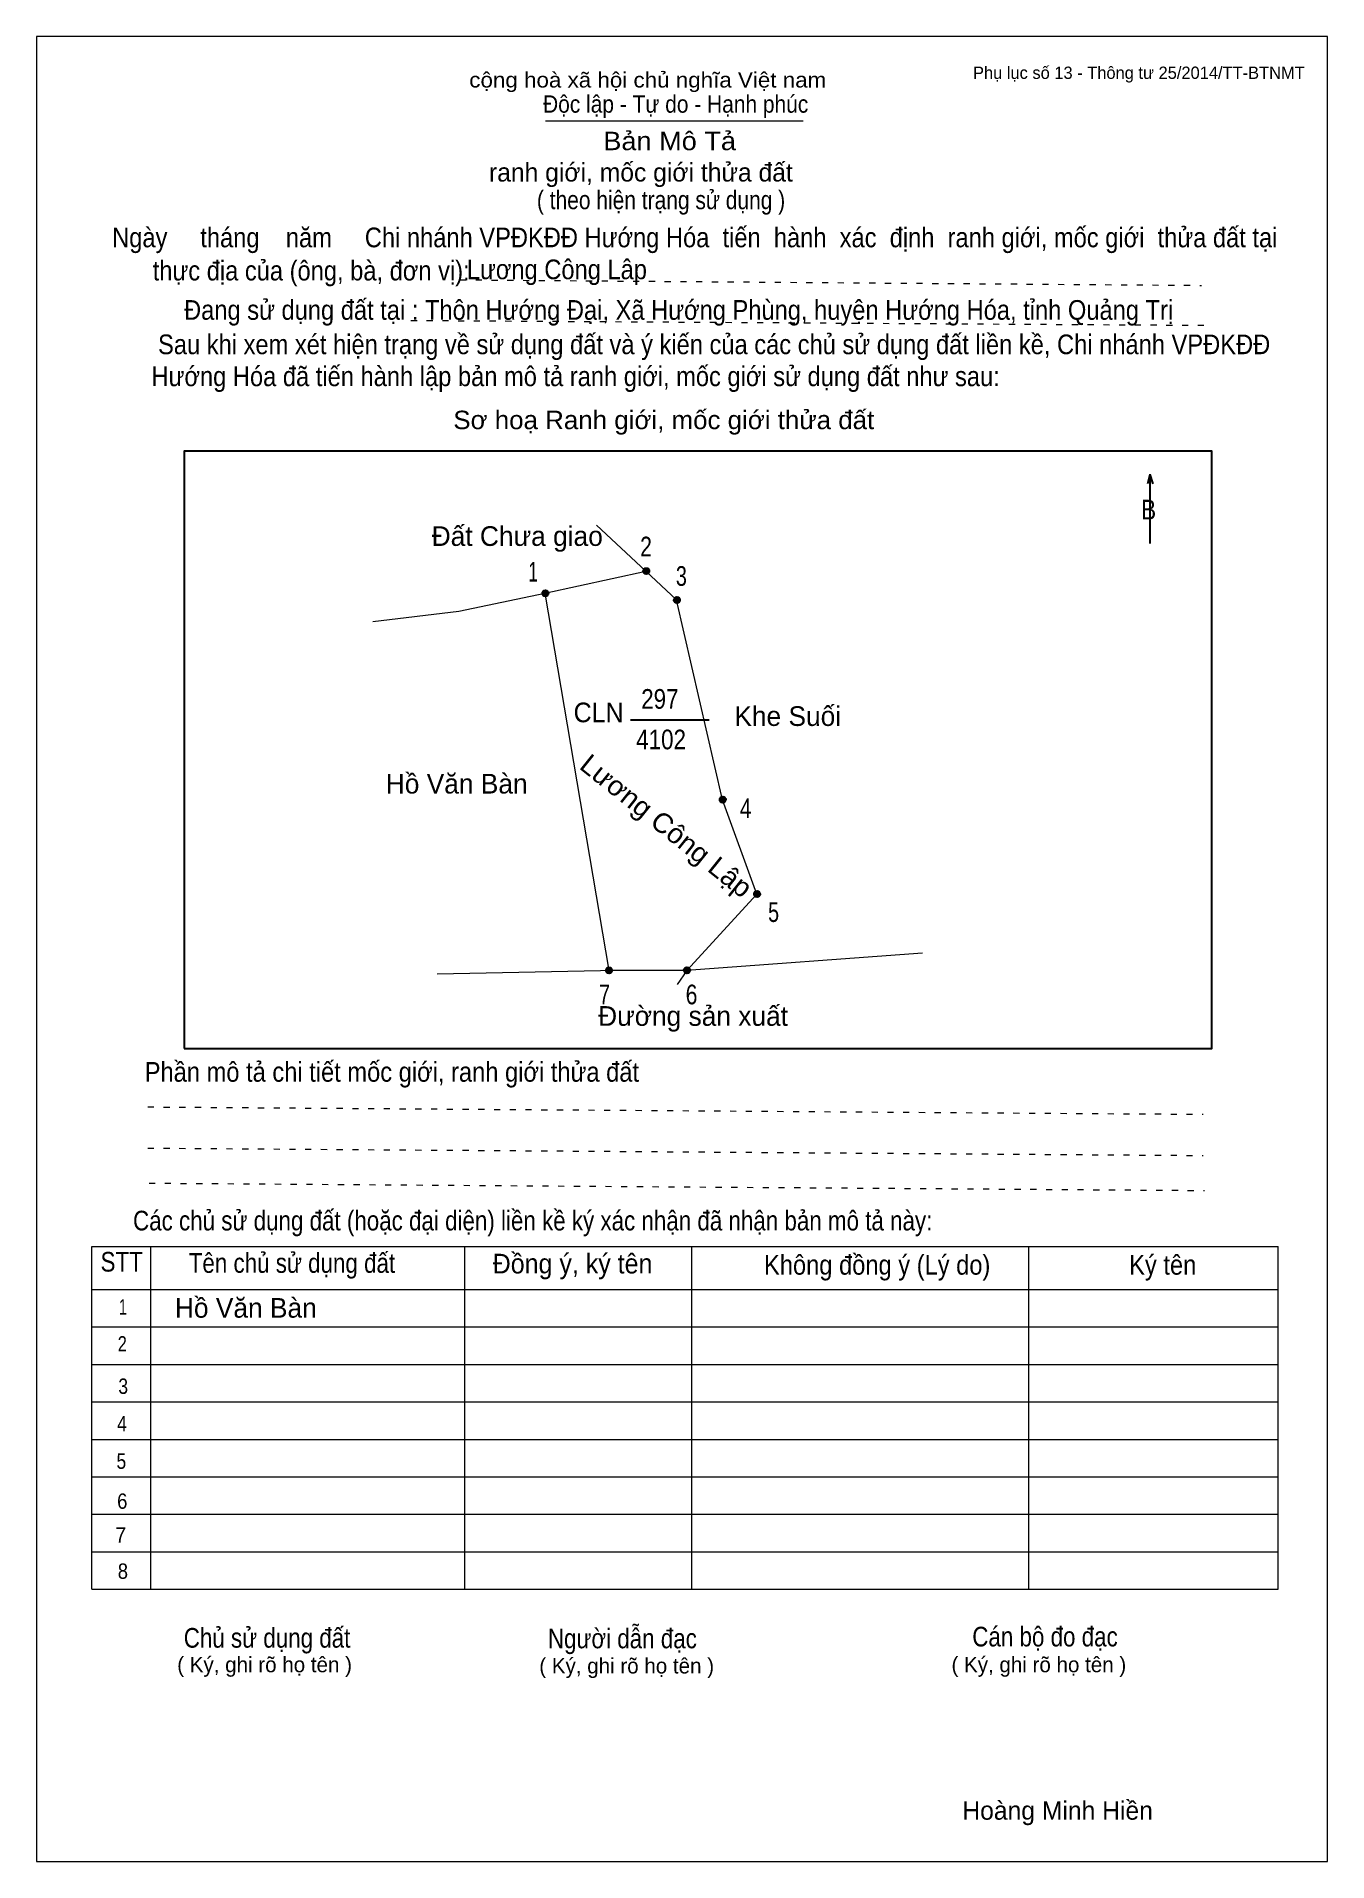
# Model space of a CAD drawing. Header units: centimetres. Extents: x 0 to 21, y 0 to 29.7.
import ezdxf
from ezdxf.enums import TextEntityAlignment as Align

# ---------------------------------------------------------------- set-up
doc = ezdxf.new("R2010")
doc.units = ezdxf.units.CM
doc.header["$LTSCALE"] = 0.13
doc.linetypes.add('DOTTED', pattern=[1.5, 0.3, -1.2])
for name, color, linetype, lineweight in [('1', 7, 'Continuous', 13), ('32', 7, 'Continuous', 25), ('33', 7, 'Continuous', 25), ('6', 7, 'Continuous', 13), ('62', 7, 'Continuous', 13)]:
    doc.layers.add(name, color=color, linetype=linetype, lineweight=lineweight)
doc.layers.add('34', color=7, linetype='Continuous')
doc.layers.add('63', color=7, linetype='Continuous')

msp = doc.modelspace()

# ---------------------------------------------------------------- hatches: boundary and pattern name
at = {"layer": '32'}
for points in [[(9.9682, 21.0003, 1), (9.8682, 21.0003, 1)], [(8.3281, 20.6403, 1), (8.2281, 20.6403, 1)], [(10.4673, 20.5292, 1), (10.3673, 20.5292, 1)], [(11.2137, 17.2812, 1), (11.1137, 17.2812, 1)], [(11.7719, 15.7441, 1), (11.6719, 15.7441, 1)], [(10.631, 14.5032, 1), (10.531, 14.5032, 1)], [(9.3627, 14.5003, 1), (9.2627, 14.5003, 1)]]:
    msp.add_hatch(color=256, dxfattribs=at).paths.add_polyline_path(points)

# ---------------------------------------------------------------- linework, layer by layer
at = {"layer": '1'}
msp.add_lwpolyline([(21, 0), (21, 29.7), (0, 29.7), (0, 0)], close=True, dxfattribs=at)
at = {"layer": '32'}
for centre in [(9.9182, 21.0003), (8.2781, 20.6403), (10.4173, 20.5292), (11.1637, 17.2812), (11.7219, 15.7441), (10.581, 14.5032), (9.3127, 14.5003)]:
    msp.add_circle(centre, 0.05, dxfattribs=at)
at = {"layer": '33'}
msp.add_line((9.66, 18.58), (10.94, 18.58), dxfattribs=at)
at = {"layer": '6'}
for p, q in [((8.27, 20.64), (9.31, 14.5)), ((14.41, 14.78), (10.58, 14.5)), ((9.44, 14.5), (6.52, 14.44)), ((10.58, 14.5), (9.31, 14.5)), ((10.58, 14.5), (10.42, 14.27))]:
    msp.add_line(p, q, dxfattribs=at)
for points in [[(8.27, 20.64), (9.91, 21), (9.11, 21.75)], [(10.58, 14.5), (11.72, 15.74), (11.16, 17.28), (10.41, 20.53), (9.91, 21)], [(5.47, 20.18), (6.87, 20.35), (8.27, 20.64)]]:
    msp.add_lwpolyline(points, dxfattribs=at)
at = {"layer": '62'}
for p, q in [((8.28, 28.33), (12.47, 28.33)), ((0.9, 10.01), (20.2, 10.01)), ((0.9, 4.43), (0.9, 10.01)), ((1.86, 4.43), (1.86, 10.01)), ((6.97, 4.43), (6.97, 9.99)), ((10.66, 4.43), (10.66, 9.99)), ((16.14, 4.43), (16.14, 10.01)), ((20.2, 4.43), (20.2, 10.01)), ((0.9, 9.31), (20.2, 9.31)), ((0.9, 8.7), (20.2, 8.7)), ((0.9, 8.09), (20.2, 8.09)), ((0.9, 7.48), (20.2, 7.48)), ((0.9, 6.87), (20.2, 6.87)), ((0.9, 6.26), (20.2, 6.26)), ((0.9, 5.65), (20.2, 5.65)), ((0.9, 5.04), (20.2, 5.04)), ((0.9, 4.43), (20.2, 4.43))]:
    msp.add_line(p, q, dxfattribs=at)
at = {"layer": '62', "linetype": 'DOTTED'}
for p, q in [((6.89, 25.74), (18.95, 25.65)), ((6.09, 25.08), (19.04, 25)), ((1.81, 12.28), (18.98, 12.16)), ((1.81, 11.61), (18.98, 11.49)), ((1.83, 11.04), (19, 10.92))]:
    msp.add_line(p, q, dxfattribs=at)
at = {"layer": '62', "lineweight": 25}
for p, q in [((18.11, 22.58), (18.11, 21.45)), ((18.11, 22.57), (18.07, 22.42)), ((18.11, 22.57), (18.16, 22.42))]:
    msp.add_line(p, q, dxfattribs=at)
msp.add_lwpolyline([(2.4, 13.23), (19.12, 13.23), (19.12, 22.95), (2.4, 22.95)], close=True, dxfattribs=at)

# ---------------------------------------------------------------- texts
at = {"layer": '32'}
for s, width, p in [('2', 0.8, (9.915, 21.24)), ('1', 0.65, (8.08, 20.83)), ('3', 0.75, (10.49, 20.76)), ('4', 0.8, (11.535, 16.98)), ('5', 0.75, (11.99, 15.29)), ('7', 0.75, (9.24, 13.95)), ('6', 0.8, (10.655, 13.95))]:
    msp.add_text(s, height=0.32, dxfattribs=dict(at, width=width)).set_placement(p, align=Align.CENTER)
at = {"layer": '33'}
for s, p in [('Đất Chưa giao', (7.82, 21.41)), ('Khe Suối', (12.22, 18.48)), ('Khe Suối', (12.22, 18.48)), ('Khe Suối', (12.22, 18.48)), ('Khe Suối', (12.22, 18.48)), ('Hồ Văn Bàn', (6.835, 17.38)), ('Đường sản xuất', (10.68, 13.6)), ('Hồ Văn Bàn', (3.405, 8.85))]:
    msp.add_text(s, height=0.32, dxfattribs=at).set_placement(p, align=Align.CENTER)
at = {"layer": '33', "width": 0.85}
for s, p in [('297', (10.14, 18.76)), ('4102', (10.16, 18.1))]:
    msp.add_text(s, height=0.32, dxfattribs=at).set_placement(p, align=Align.CENTER)
at = {"layer": '33', "width": 0.95}
msp.add_text('CLN', height=0.32, dxfattribs=at).set_placement((9.55, 18.54), align=Align.RIGHT)
at = {"layer": '33', "width": 1.05}
msp.add_text('Lương Công Lập', height=0.32, rotation=321.34, dxfattribs=at).set_placement((10.1451, 16.73), align=Align.CENTER)
at = {"layer": '34', "width": 0.9}
msp.add_text('Lương Công Lâp', height=0.32, dxfattribs=at).set_placement((7, 25.75))
at = {"layer": '62'}
for s, height, width, p in [('cộng hoà xã hội chủ nghĩa Việt nam', 0.2474, 1.1, (7.04, 28.87)), ('Độc lập - Tự do - Hạnh phúc', 0.2828, 0.9, (8.24, 28.46)), ('Bản Mô Tả', 0.3, 1.1, (9.22, 27.85)), ('( theo hiện trạng sử dụng )', 0.3, 0.85, (8.14, 26.89)), ('Ngày     tháng    năm     Chi nhánh VPĐKĐĐ Hướng Hóa  tiến  hành  xác  định  ranh giới, mốc giới  thửa đất tại ', 0.32, 0.9, (1.23, 26.27)), ('thực địa của (ông, bà, đơn vị): ', 0.32, 0.9, (1.89, 25.73)), ('Đang sử dụng đất tại : Thôn Hướng Đại, Xã Hướng Phùng, huyện Hướng Hóa, tỉnh Quảng Trị', 0.32, 0.9, (2.4, 25.09)), (' Sau khi xem xét hiện trạng về sử dụng đất và ý kiến của các chủ sử dụng đất liền kề, Chi nhánh VPĐKĐĐ ', 0.32, 0.9, (1.87, 24.53)), ('Hướng Hóa đã tiến hành lập bản mô tả ranh giới, mốc giới sử dụng đất như sau:', 0.32, 0.9, (1.87, 24.01)), ('Sơ hoạ Ranh giới, mốc giới thửa đất', 0.3, 1.05, (6.78, 23.31)), ('B', 0.32, 0.85, (17.97, 21.84)), ('Phần mô tả chi tiết mốc giới, ranh giới thửa đất ', 0.32, 0.9, (1.76, 12.69)), ('Các chủ sử dụng đất (hoặc đại diện) liền kề ký xác nhận đã nhận bản mô tả này:', 0.32, 0.85, (1.57, 10.27))]:
    msp.add_text(s, height=height, dxfattribs=dict(at, width=width)).set_placement(p)
msp.add_text('ranh giới, mốc giới thửa đất', height=0.3, dxfattribs=at).set_placement((7.36, 27.34))
for s, height, width, p in [('STT', 0.32, 0.85, (1.385, 9.6)), ('Tên chủ sử dụng đất', 0.32, 0.85, (4.155, 9.58)), ('Đồng ý, ký tên', 0.32, 0.95, (8.72, 9.57)), ('Không đồng ý (Lý do)', 0.32, 0.9, (13.675, 9.55)), ('Ký tên', 0.32, 0.9, (18.32, 9.55)), ('1', 0.25, 0.7, (1.405, 8.9)), ('2', 0.25, 0.8, (1.395, 8.3)), ('3', 0.25, 0.85, (1.41, 7.61)), ('4', 0.25, 0.85, (1.39, 7)), ('5', 0.25, 0.85, (1.38, 6.39)), ('6', 0.25, 0.9, (1.395, 5.74)), ('7', 0.25, 0.95, (1.37, 5.19)), ('8', 0.25, 0.9, (1.405, 4.6)), ('Người dẫn đạc', 0.32, 0.85, (9.53, 3.47)), ('Chủ sử dụng đất', 0.32, 0.85, (3.75, 3.48)), ('Cán bộ đo đạc', 0.32, 0.85, (16.405, 3.5))]:
    msp.add_text(s, height=height, dxfattribs=dict(at, width=width)).set_placement(p, align=Align.CENTER)
for p in [(3.71, 3.08), (9.6, 3.06), (16.305, 3.08)]:
    msp.add_text('( Ký, ghi rõ họ tên )', height=0.25, dxfattribs=at).set_placement(p, align=Align.CENTER)
at = {"layer": '63'}
msp.add_text('Phụ lục số 13 - Thông tư 25/2014/TT-BTNMT', height=0.2, dxfattribs=at).set_placement((20.63, 29.01), align=Align.RIGHT)
msp.add_text('Hoàng Minh Hiền', height=0.3, dxfattribs=at).set_placement((16.61, 0.68), align=Align.CENTER)

doc.saveas('drawing.dxf')
